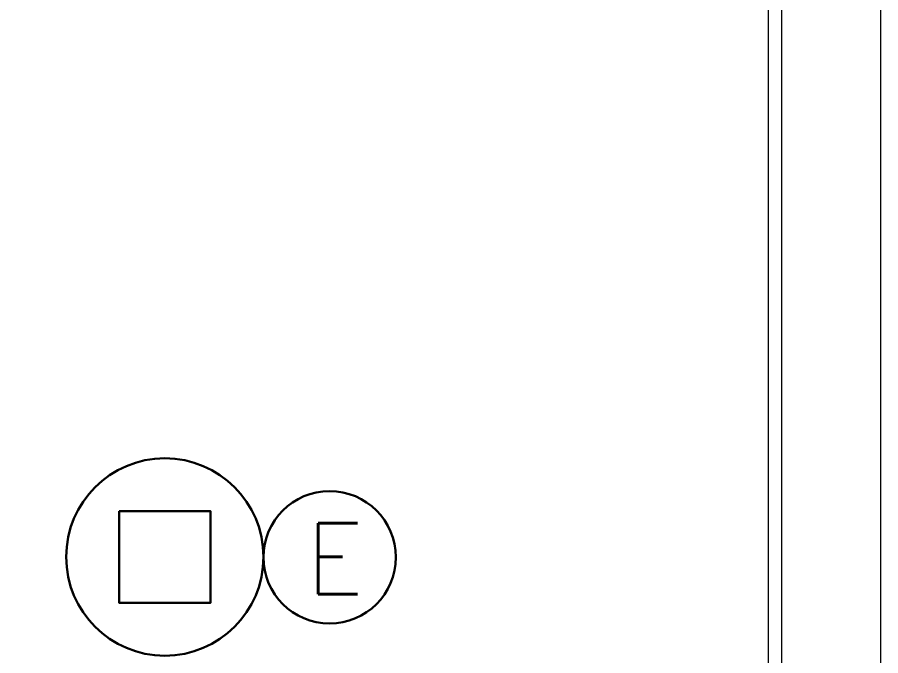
# Model space of a CAD drawing. Extents: x -2012 to 34975, y -1043 to 8321.
# Drawn here: x 17485.2 to 17615.8, y 522.6 to 619.1 of the extents above; entities that cross this region are included whole.
import ezdxf

# ---------------------------------------------------------------- set-up
doc = ezdxf.new("R2010")
doc.units = 0
doc.header["$LTSCALE"] = 25
for name, color, linetype, lineweight in [('00', 9, 'Continuous', 9), ('14', 9, 'Continuous', 9), ('E-60W PL DOWNLIGHT ARMATÜR (SIVAÜSTÜ)', 7, 'Continuous', 30), ('E-ACİL AYDINLATMA KİTİ', 7, 'Continuous', 30)]:
    doc.layers.add(name, color=color, linetype=linetype, lineweight=lineweight)
doc.styles.add('E-YAZI', font='txttw.shx')

# ---------------------------------------------------------------- blocks, each defined once
blk = doc.blocks.new('100_60W PL DOWNLIGHT ARMATÜR (SIVAÜSTÜ)')
at = {"layer": 'E-60W PL DOWNLIGHT ARMATÜR (SIVAÜSTÜ)', "color": 3}
blk.add_lwpolyline([(-0.865, 0.865), (0.865, 0.865), (0.865, -0.865), (-0.865, -0.865)], close=True, dxfattribs=at)
at = {"layer": 'E-60W PL DOWNLIGHT ARMATÜR (SIVAÜSTÜ)', "color": 4}
blk.add_circle((0, 0), 1.865, dxfattribs=at)
blk = doc.blocks.new('100_ACİL AYDINLATMA KİTİ')
at = {"layer": 'E-ACİL AYDINLATMA KİTİ', "color": 3}
blk.add_circle((0, 0), 1.251, dxfattribs=at)
at = {"layer": 'E-ACİL AYDINLATMA KİTİ', "color": 3, "style": 'E-YAZI'}
blk.add_text('E', height=1.34, dxfattribs=at).set_placement((-0.448, -0.694))

msp = doc.modelspace()

# ---------------------------------------------------------------- linework, layer by layer
at = {"layer": '00'}
msp.add_lwpolyline([(17585.84, 742.5), (17600.84, 742.5), (17600.84, 392.5), (17615.84, 392.5), (17615.84, 757.5), (17585.84, 757.5), (17585.84, 742.5), (17585.84, 742.5)], dxfattribs=at)
at = {"layer": '14'}
msp.add_lwpolyline([(17383.84, 371.5), (17402.84, 371.5), (17402.84, 334.5), (17598.84, 334.5), (17598.84, 740.5), (17583.84, 740.5)], dxfattribs=at)

# ---------------------------------------------------------------- block references
at = {"layer": 'E-60W PL DOWNLIGHT ARMATÜR (SIVAÜSTÜ)', "xscale": 8, "yscale": 8, "zscale": 8}
msp.add_blockref('100_60W PL DOWNLIGHT ARMATÜR (SIVAÜSTÜ)', (17507.55, 537.5), dxfattribs=at)
at = {"layer": 'E-ACİL AYDINLATMA KİTİ', "xscale": 8, "yscale": 8, "zscale": 8}
msp.add_blockref('100_ACİL AYDINLATMA KİTİ', (17532.48, 537.45), dxfattribs=at)

doc.saveas('drawing.dxf')
